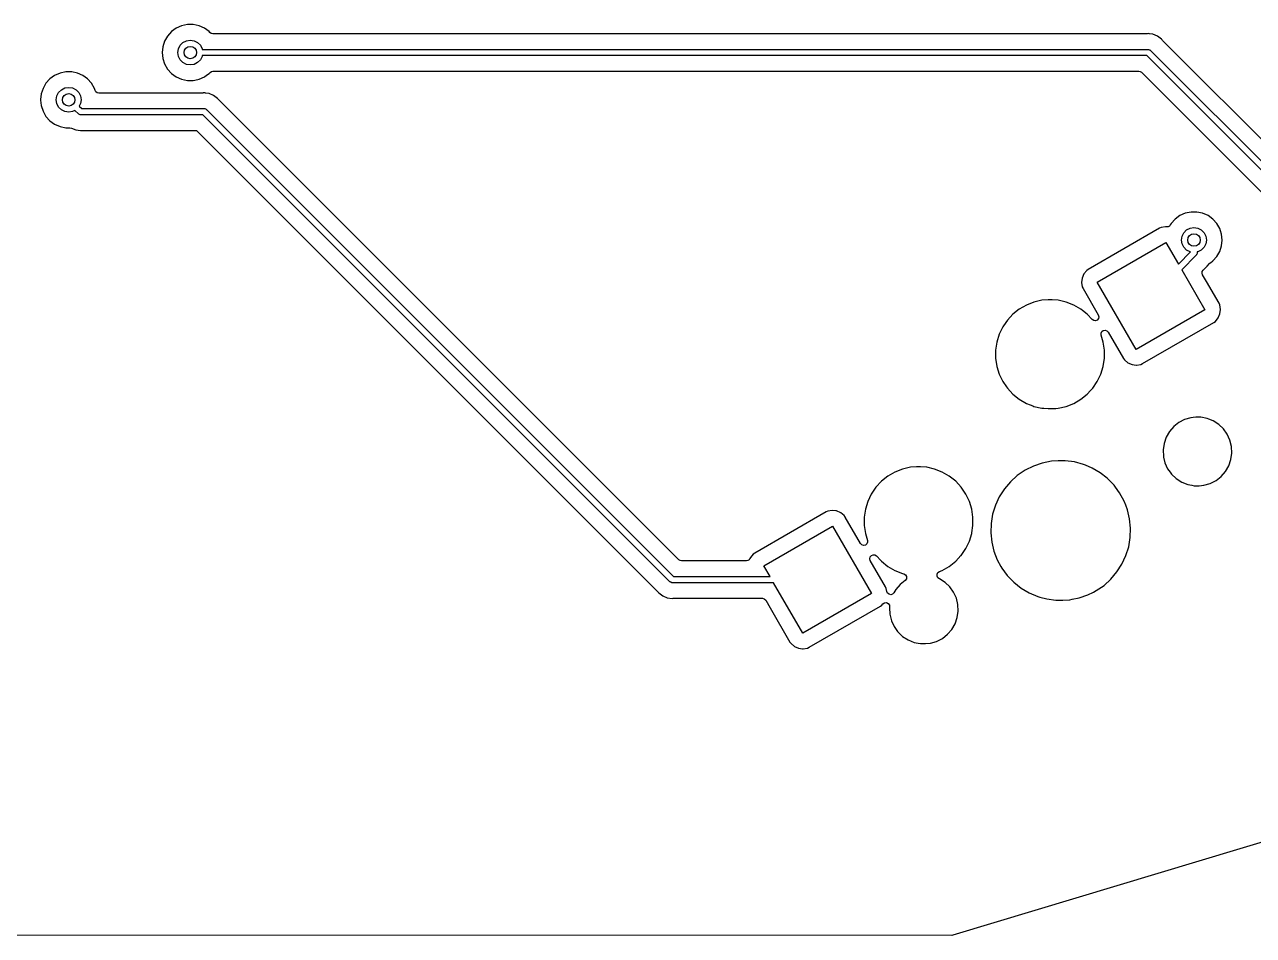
# Model space of a CAD drawing. Extents: x 41 to 271, y -133 to -23.
# Drawn here: x 156.02 to 195.54, y -132.67 to -103.37 of the extents above; entities that cross this region are included whole.
import ezdxf

# ---------------------------------------------------------------- set-up
doc = ezdxf.new("R2010")
doc.units = 0
doc.layers.add('BLACK', color=7, linetype='CONTINUOUS')

msp = doc.modelspace()

# ---------------------------------------------------------------- linework, layer by layer
at = {"layer": 'BLACK', "linetype": 'CONTINUOUS'}
for p, q in [((160.897, -103.486), (160.744, -103.597)), ((161.07, -103.409), (160.897, -103.486)), ((161.255, -103.37), (161.07, -103.409)), ((161.445, -103.37), (161.255, -103.37)), ((161.255, -103.37), (161.255, -103.37)), ((161.63, -103.409), (161.445, -103.37)), ((161.445, -103.37), (161.445, -103.37)), ((161.803, -103.486), (161.63, -103.409)), ((161.956, -103.597), (161.803, -103.486)), ((160.523, -103.902), (160.464, -104.082)), ((160.617, -103.738), (160.523, -103.902)), ((160.744, -103.597), (160.617, -103.738)), ((161.115, -103.946), (161.226, -103.89)), ((161.226, -103.89), (161.35, -103.87)), ((161.35, -103.87), (161.474, -103.89)), ((161.474, -103.89), (161.585, -103.946)), ((161.982, -103.626), (161.956, -103.597)), ((162.024, -103.657), (161.982, -103.626)), ((162.074, -103.667), (162.024, -103.657)), ((192.108, -103.667), (162.074, -103.667)), ((192.124, -103.666), (192.108, -103.667)), ((192.127, -103.666), (192.124, -103.666)), ((192.155, -103.662), (192.127, -103.666)), ((192.19, -103.667), (192.155, -103.662)), ((192.195, -103.667), (192.19, -103.667)), ((192.312, -103.683), (192.195, -103.667)), ((192.458, -103.743), (192.312, -103.683)), ((192.584, -103.84), (192.458, -103.743)), ((192.603, -103.865), (192.584, -103.84)), ((192.613, -103.877), (192.603, -103.865)), ((197.126, -108.389), (192.613, -103.877)), ((160.464, -104.082), (160.445, -104.27)), ((160.445, -104.27), (160.464, -104.458)), ((160.95, -104.27), (160.97, -104.146)), ((160.97, -104.394), (160.95, -104.27)), ((160.97, -104.146), (161.026, -104.035)), ((161.026, -104.035), (161.115, -103.946)), ((161.585, -103.946), (161.674, -104.035)), ((161.674, -104.035), (161.73, -104.146)), ((161.73, -104.146), (161.734, -104.168)), ((161.734, -104.168), (192.155, -104.168)), ((192.155, -104.168), (192.163, -104.17)), ((192.163, -104.17), (192.171, -104.169)), ((192.171, -104.169), (192.192, -104.18)), ((192.192, -104.18), (192.214, -104.187)), ((192.214, -104.187), (192.219, -104.194)), ((192.219, -104.194), (192.226, -104.197)), ((192.226, -104.197), (201.872, -113.843)), ((160.464, -104.458), (160.523, -104.638)), ((160.523, -104.638), (160.617, -104.802)), ((161.026, -104.505), (160.97, -104.394)), ((161.115, -104.594), (161.026, -104.505)), ((161.226, -104.65), (161.115, -104.594)), ((161.35, -104.67), (161.226, -104.65)), ((161.474, -104.65), (161.35, -104.67)), ((161.585, -104.594), (161.474, -104.65)), ((161.674, -104.505), (161.585, -104.594)), ((161.73, -104.394), (161.674, -104.505)), ((161.734, -104.368), (161.73, -104.394)), ((192.114, -104.368), (161.734, -104.368)), ((201.679, -113.933), (192.114, -104.368)), ((156.834, -105.117), (156.707, -105.258)), ((156.987, -105.006), (156.834, -105.117)), ((157.16, -104.929), (156.987, -105.006)), ((157.345, -104.889), (157.16, -104.929)), ((157.535, -104.889), (157.345, -104.889)), ((157.345, -104.889), (157.345, -104.889)), ((157.72, -104.929), (157.535, -104.889)), ((157.535, -104.889), (157.535, -104.889)), ((157.893, -105.006), (157.72, -104.929)), ((158.046, -105.117), (157.893, -105.006)), ((158.173, -105.258), (158.046, -105.117)), ((160.617, -104.802), (160.744, -104.943)), ((160.744, -104.943), (160.897, -105.054)), ((160.897, -105.054), (161.07, -105.131)), ((161.63, -105.131), (161.803, -105.054)), ((161.803, -105.054), (161.875, -105.001)), ((161.875, -105.001), (161.956, -104.943)), ((161.956, -104.943), (161.986, -104.91)), ((161.986, -104.91), (162.028, -104.879)), ((162.028, -104.879), (162.078, -104.868)), ((162.078, -104.868), (191.855, -104.868)), ((191.855, -104.868), (191.903, -104.878)), ((191.903, -104.878), (191.943, -104.905)), ((191.943, -104.905), (200.711, -113.673)), ((156.613, -105.422), (156.554, -105.602)), ((156.707, -105.258), (156.613, -105.422)), ((157.116, -105.555), (157.205, -105.466)), ((157.205, -105.466), (157.316, -105.41)), ((157.316, -105.41), (157.44, -105.39)), ((157.44, -105.39), (157.564, -105.41)), ((157.564, -105.41), (157.675, -105.466)), ((157.675, -105.466), (157.764, -105.555)), ((158.267, -105.422), (158.173, -105.258)), ((158.288, -105.486), (158.267, -105.422)), ((158.314, -105.53), (158.288, -105.486)), ((161.07, -105.131), (161.255, -105.17)), ((161.255, -105.17), (161.255, -105.17)), ((161.255, -105.17), (161.445, -105.17)), ((161.445, -105.17), (161.591, -105.139)), ((161.445, -105.17), (161.445, -105.17)), ((161.591, -105.139), (161.63, -105.131)), ((156.536, -105.775), (156.535, -105.79)), ((156.535, -105.79), (156.535, -105.797)), ((156.535, -105.797), (156.554, -105.978)), ((156.554, -105.602), (156.536, -105.775)), ((157.04, -105.79), (157.06, -105.666)), ((157.06, -105.914), (157.04, -105.79)), ((157.06, -105.666), (157.116, -105.555)), ((157.116, -106.025), (157.06, -105.914)), ((157.764, -105.555), (157.82, -105.666)), ((157.82, -105.914), (157.781, -105.99)), ((157.82, -105.666), (157.84, -105.79)), ((157.84, -105.79), (157.82, -105.914)), ((158.356, -105.561), (158.314, -105.53)), ((158.406, -105.572), (158.356, -105.561)), ((159.169, -105.572), (158.406, -105.572)), ((161.751, -105.572), (159.169, -105.572)), ((161.767, -105.57), (161.751, -105.572)), ((161.77, -105.57), (161.767, -105.57)), ((161.798, -105.566), (161.77, -105.57)), ((161.833, -105.571), (161.798, -105.566)), ((161.837, -105.572), (161.833, -105.571)), ((161.955, -105.587), (161.837, -105.572)), ((162.101, -105.647), (161.955, -105.587)), ((162.226, -105.744), (162.101, -105.647)), ((162.246, -105.769), (162.226, -105.744)), ((162.256, -105.781), (162.246, -105.769)), ((170.58, -114.105), (162.256, -105.781)), ((156.554, -105.978), (156.613, -106.158)), ((156.613, -106.158), (156.707, -106.322)), ((157.205, -106.114), (157.116, -106.025)), ((157.316, -106.17), (157.205, -106.114)), ((157.44, -106.19), (157.316, -106.17)), ((157.564, -106.17), (157.44, -106.19)), ((157.64, -106.131), (157.564, -106.17)), ((157.751, -106.243), (157.64, -106.131)), ((157.758, -106.246), (157.751, -106.243)), ((157.763, -106.253), (157.758, -106.246)), ((157.785, -106.26), (157.763, -106.253)), ((157.781, -105.99), (157.863, -106.072)), ((157.806, -106.271), (157.785, -106.26)), ((157.814, -106.27), (157.806, -106.271)), ((157.822, -106.272), (157.814, -106.27)), ((159.13, -106.272), (157.822, -106.272)), ((157.863, -106.072), (159.13, -106.072)), ((159.13, -106.072), (161.798, -106.072)), ((161.757, -106.272), (159.13, -106.272)), ((176.778, -121.294), (161.757, -106.272)), ((161.798, -106.072), (161.806, -106.074)), ((161.806, -106.074), (161.814, -106.073)), ((161.814, -106.073), (161.835, -106.084)), ((161.835, -106.084), (161.857, -106.091)), ((161.857, -106.091), (161.862, -106.098)), ((161.862, -106.098), (161.869, -106.101)), ((161.869, -106.101), (176.89, -121.123)), ((156.707, -106.322), (156.834, -106.463)), ((156.834, -106.463), (156.987, -106.574)), ((156.987, -106.574), (157.16, -106.651)), ((157.16, -106.651), (157.345, -106.691)), ((157.345, -106.691), (157.345, -106.691)), ((157.345, -106.691), (157.48, -106.691)), ((157.48, -106.691), (157.527, -106.7)), ((157.527, -106.7), (157.665, -106.757)), ((157.665, -106.757), (157.822, -106.778)), ((157.822, -106.778), (157.853, -106.774)), ((157.853, -106.774), (157.869, -106.772)), ((157.869, -106.772), (159.091, -106.772)), ((159.091, -106.772), (159.169, -106.772)), ((159.169, -106.772), (161.498, -106.772)), ((161.498, -106.772), (161.545, -106.782)), ((161.545, -106.782), (161.586, -106.809)), ((161.586, -106.809), (176.391, -121.614)), ((193.35, -109.439), (193.177, -109.516)), ((193.535, -109.399), (193.35, -109.439)), ((193.725, -109.399), (193.535, -109.399)), ((193.535, -109.399), (193.535, -109.399)), ((193.91, -109.439), (193.725, -109.399)), ((193.725, -109.399), (193.725, -109.399)), ((194.083, -109.516), (193.91, -109.439)), ((192.838, -109.851), (192.796, -109.873)), ((192.87, -109.815), (192.838, -109.851)), ((192.897, -109.768), (192.87, -109.815)), ((193.024, -109.627), (192.897, -109.768)), ((193.177, -109.516), (193.024, -109.627)), ((194.236, -109.627), (194.083, -109.516)), ((194.363, -109.768), (194.236, -109.627)), ((194.457, -109.932), (194.363, -109.768)), ((192.52, -109.921), (190.229, -111.244)), ((192.575, -109.897), (192.52, -109.921)), ((192.717, -109.873), (192.575, -109.897)), ((192.748, -109.876), (192.717, -109.873)), ((192.796, -109.873), (192.748, -109.876)), ((193.23, -110.3), (193.25, -110.176)), ((193.25, -110.176), (193.306, -110.065)), ((193.306, -110.065), (193.395, -109.976)), ((193.395, -109.976), (193.506, -109.92)), ((193.506, -109.92), (193.63, -109.9)), ((193.63, -109.9), (193.754, -109.92)), ((193.754, -109.92), (193.865, -109.976)), ((193.865, -109.976), (193.954, -110.065)), ((193.954, -110.065), (194.01, -110.176)), ((194.01, -110.176), (194.03, -110.3)), ((194.482, -110.009), (194.457, -109.932)), ((194.516, -110.112), (194.482, -110.009)), ((194.535, -110.3), (194.516, -110.112)), ((190.521, -111.653), (192.729, -110.378)), ((192.729, -110.378), (193.131, -111.075)), ((193.25, -110.424), (193.23, -110.3)), ((193.306, -110.535), (193.25, -110.424)), ((193.395, -110.624), (193.306, -110.535)), ((193.506, -110.68), (193.395, -110.624)), ((193.865, -110.624), (193.754, -110.68)), ((193.954, -110.535), (193.865, -110.624)), ((194.01, -110.424), (193.954, -110.535)), ((194.03, -110.3), (194.01, -110.424)), ((194.457, -110.668), (194.516, -110.488)), ((194.516, -110.488), (194.535, -110.3)), ((193.131, -111.075), (193.524, -110.683)), ((193.701, -110.789), (193.235, -111.255)), ((193.524, -110.683), (193.506, -110.68)), ((193.704, -110.782), (193.701, -110.789)), ((193.711, -110.777), (193.704, -110.782)), ((193.718, -110.755), (193.711, -110.777)), ((193.729, -110.734), (193.718, -110.755)), ((193.73, -110.718), (193.728, -110.726)), ((193.728, -110.726), (193.729, -110.734)), ((193.754, -110.68), (193.73, -110.684)), ((193.73, -110.684), (193.73, -110.718)), ((194.125, -111.06), (194.15, -111.035)), ((194.15, -111.035), (194.159, -111.029)), ((194.159, -111.029), (194.236, -110.973)), ((194.236, -110.973), (194.363, -110.832)), ((194.363, -110.832), (194.457, -110.668)), ((190.089, -111.39), (190.032, -111.522)), ((190.18, -111.279), (190.089, -111.39)), ((190.089, -111.39), (190.089, -111.39)), ((190.089, -111.39), (190.089, -111.39)), ((190.229, -111.244), (190.18, -111.279)), ((193.235, -111.255), (193.979, -112.543)), ((193.892, -111.368), (193.899, -111.315)), ((193.908, -111.419), (193.892, -111.368)), ((193.899, -111.315), (193.928, -111.27)), ((194.03, -111.631), (193.908, -111.419)), ((193.928, -111.27), (194.021, -111.176)), ((194.021, -111.176), (194.033, -111.166)), ((194.033, -111.166), (194.058, -111.146)), ((194.058, -111.146), (194.125, -111.06)), ((190.032, -111.522), (190.015, -111.665)), ((190.015, -111.665), (190.039, -111.807)), ((190.032, -111.522), (190.032, -111.522)), ((190.032, -111.522), (190.032, -111.522)), ((190.039, -111.807), (190.063, -111.862)), ((191.771, -113.818), (190.521, -111.653)), ((194.436, -112.335), (194.03, -111.631)), ((188.741, -112.238), (188.485, -112.296)), ((188.937, -112.223), (188.741, -112.238)), ((189.068, -112.223), (188.937, -112.223)), ((188.937, -112.223), (188.937, -112.223)), ((189.264, -112.238), (189.068, -112.223)), ((189.068, -112.223), (189.068, -112.223)), ((189.52, -112.296), (189.264, -112.238)), ((190.063, -111.862), (190.554, -112.712)), ((188.013, -112.523), (187.808, -112.687)), ((188.241, -112.392), (188.013, -112.523)), ((188.485, -112.296), (188.241, -112.392)), ((189.764, -112.392), (189.52, -112.296)), ((189.991, -112.523), (189.764, -112.392)), ((190.042, -112.564), (189.991, -112.523)), ((190.196, -112.687), (190.042, -112.564)), ((193.979, -112.543), (191.771, -113.818)), ((194.461, -112.389), (194.436, -112.335)), ((194.484, -112.531), (194.461, -112.389)), ((194.467, -112.674), (194.484, -112.531)), ((187.579, -112.953), (187.482, -113.096)), ((187.63, -112.879), (187.579, -112.953)), ((187.808, -112.687), (187.63, -112.879)), ((190.356, -112.858), (190.196, -112.687)), ((190.196, -112.687), (190.196, -112.687)), ((190.196, -112.687), (190.196, -112.687)), ((190.406, -112.891), (190.356, -112.858)), ((190.465, -112.897), (190.406, -112.891)), ((190.52, -112.874), (190.465, -112.897)), ((190.558, -112.828), (190.52, -112.874)), ((190.554, -112.712), (190.571, -112.769)), ((190.571, -112.769), (190.558, -112.828)), ((191.979, -114.276), (194.271, -112.953)), ((194.271, -112.953), (194.319, -112.918)), ((194.319, -112.918), (194.411, -112.807)), ((194.411, -112.807), (194.467, -112.674)), ((187.368, -113.332), (187.291, -113.583)), ((187.482, -113.096), (187.368, -113.332)), ((190.641, -113.299), (190.666, -113.245)), ((190.644, -113.359), (190.641, -113.299)), ((190.714, -113.583), (190.644, -113.359)), ((190.666, -113.245), (190.713, -113.208)), ((190.713, -113.208), (190.772, -113.198)), ((190.772, -113.198), (190.829, -113.217)), ((190.829, -113.217), (190.87, -113.26)), ((190.87, -113.26), (191.361, -114.11)), ((187.291, -113.583), (187.252, -113.842)), ((190.753, -113.842), (190.714, -113.583)), ((173.525, -117.05), (170.58, -114.105)), ((187.252, -113.842), (187.252, -114.105)), ((187.252, -114.105), (187.291, -114.364)), ((190.714, -114.364), (190.753, -114.105)), ((190.753, -114.105), (190.753, -113.842)), ((191.361, -114.11), (191.396, -114.158)), ((191.396, -114.158), (191.507, -114.25)), ((187.291, -114.364), (187.368, -114.615)), ((187.368, -114.615), (187.482, -114.851)), ((190.522, -114.851), (190.636, -114.615)), ((190.636, -114.615), (190.714, -114.364)), ((191.507, -114.25), (191.507, -114.25)), ((191.507, -114.25), (191.507, -114.25)), ((191.507, -114.25), (191.64, -114.307)), ((191.64, -114.307), (191.769, -114.322)), ((191.769, -114.322), (191.783, -114.324)), ((191.783, -114.324), (191.925, -114.3)), ((191.783, -114.324), (191.783, -114.324)), ((191.783, -114.324), (191.783, -114.324)), ((191.925, -114.3), (191.979, -114.276)), ((187.482, -114.851), (187.598, -115.021)), ((190.375, -115.068), (190.522, -114.851)), ((187.598, -115.021), (187.63, -115.068)), ((187.63, -115.068), (187.808, -115.26)), ((187.808, -115.26), (187.808, -115.26)), ((187.808, -115.26), (188.013, -115.424)), ((189.991, -115.424), (190.196, -115.26)), ((190.196, -115.26), (190.306, -115.141)), ((190.306, -115.141), (190.375, -115.068)), ((190.375, -115.068), (190.375, -115.068)), ((190.375, -115.068), (190.375, -115.068)), ((188.013, -115.424), (188.241, -115.555)), ((188.241, -115.555), (188.366, -115.604)), ((188.366, -115.604), (188.446, -115.636)), ((188.446, -115.636), (188.485, -115.651)), ((188.485, -115.651), (188.741, -115.709)), ((188.741, -115.709), (188.797, -115.713)), ((188.797, -115.713), (188.937, -115.724)), ((188.937, -115.724), (188.937, -115.724)), ((188.937, -115.724), (189.068, -115.724)), ((189.068, -115.724), (189.19, -115.715)), ((189.068, -115.724), (189.068, -115.724)), ((189.19, -115.715), (189.264, -115.709)), ((189.264, -115.709), (189.52, -115.651)), ((189.52, -115.651), (189.764, -115.555)), ((189.764, -115.555), (189.991, -115.424)), ((193.144, -116.172), (192.978, -116.302)), ((193.331, -116.076), (193.144, -116.172)), ((193.533, -116.016), (193.331, -116.076)), ((193.602, -116.01), (193.533, -116.016)), ((193.689, -116.001), (193.602, -116.01)), ((193.847, -116.001), (193.689, -116.001)), ((194.054, -116.041), (193.847, -116.001)), ((193.847, -116.001), (193.847, -116.001)), ((194.103, -116.061), (194.054, -116.041)), ((194.054, -116.041), (194.054, -116.041)), ((194.054, -116.041), (194.054, -116.041)), ((194.249, -116.119), (194.103, -116.061)), ((194.426, -116.233), (194.249, -116.119)), ((192.841, -116.461), (192.735, -116.643)), ((192.978, -116.302), (192.841, -116.461)), ((194.578, -116.378), (194.426, -116.233)), ((194.426, -116.233), (194.426, -116.233)), ((194.426, -116.233), (194.426, -116.233)), ((194.7, -116.55), (194.578, -116.378)), ((194.578, -116.378), (194.578, -116.378)), ((194.787, -116.741), (194.7, -116.55)), ((194.7, -116.55), (194.7, -116.55)), ((194.7, -116.55), (194.7, -116.55)), ((192.667, -116.842), (192.637, -117.05)), ((192.735, -116.643), (192.667, -116.842)), ((194.837, -116.945), (194.787, -116.741)), ((194.847, -117.155), (194.837, -116.945)), ((177.061, -120.586), (173.525, -117.05)), ((192.637, -117.05), (192.647, -117.26)), ((192.647, -117.26), (192.654, -117.289)), ((192.654, -117.289), (192.696, -117.465)), ((194.748, -117.562), (194.817, -117.364)), ((194.817, -117.364), (194.847, -117.155)), ((184.011, -117.766), (183.784, -117.898)), ((184.256, -117.671), (184.011, -117.766)), ((184.511, -117.612), (184.256, -117.671)), ((184.707, -117.598), (184.511, -117.612)), ((184.838, -117.598), (184.707, -117.598)), ((184.707, -117.598), (184.707, -117.598)), ((185.035, -117.612), (184.838, -117.598)), ((184.838, -117.598), (184.838, -117.598)), ((185.29, -117.671), (185.035, -117.612)), ((185.535, -117.766), (185.29, -117.671)), ((185.762, -117.898), (185.535, -117.766)), ((188.196, -117.707), (187.948, -117.877)), ((188.464, -117.572), (188.196, -117.707)), ((188.748, -117.473), (188.464, -117.572)), ((189.043, -117.413), (188.748, -117.473)), ((189.267, -117.398), (189.043, -117.413)), ((189.493, -117.398), (189.267, -117.398)), ((189.267, -117.398), (189.267, -117.398)), ((189.791, -117.438), (189.493, -117.398)), ((190.08, -117.518), (189.791, -117.438)), ((189.791, -117.438), (189.791, -117.438)), ((189.791, -117.438), (189.791, -117.438)), ((190.14, -117.543), (190.08, -117.518)), ((190.357, -117.635), (190.14, -117.543)), ((190.486, -117.712), (190.357, -117.635)), ((190.616, -117.788), (190.486, -117.712)), ((192.696, -117.465), (192.741, -117.562)), ((192.741, -117.562), (192.784, -117.656)), ((192.784, -117.656), (192.862, -117.766)), ((192.862, -117.766), (192.906, -117.827)), ((194.505, -117.903), (194.643, -117.745)), ((194.643, -117.745), (194.748, -117.562)), ((183.579, -118.061), (183.401, -118.254)), ((183.784, -117.898), (183.579, -118.061)), ((185.967, -118.061), (185.762, -117.898)), ((185.762, -117.898), (185.762, -117.898)), ((186.145, -118.254), (185.967, -118.061)), ((185.967, -118.061), (185.967, -118.061)), ((185.967, -118.061), (185.967, -118.061)), ((187.726, -118.079), (187.532, -118.308)), ((187.948, -117.877), (187.726, -118.079)), ((190.838, -117.964), (190.616, -117.788)), ((190.851, -117.974), (190.838, -117.964)), ((191.06, -118.19), (190.851, -117.974)), ((192.906, -117.827), (193.058, -117.972)), ((193.058, -117.972), (193.058, -117.972)), ((193.058, -117.972), (193.058, -117.972)), ((193.058, -117.972), (193.235, -118.086)), ((193.235, -118.086), (193.235, -118.086)), ((193.235, -118.086), (193.43, -118.164)), ((193.43, -118.164), (193.559, -118.189)), ((193.951, -118.189), (194.153, -118.13)), ((194.153, -118.13), (194.34, -118.034)), ((194.34, -118.034), (194.505, -117.903)), ((183.253, -118.47), (183.139, -118.707)), ((183.401, -118.254), (183.253, -118.47)), ((186.293, -118.47), (186.145, -118.254)), ((186.145, -118.254), (186.145, -118.254)), ((186.145, -118.254), (186.145, -118.254)), ((186.407, -118.707), (186.293, -118.47)), ((187.37, -118.562), (187.243, -118.834)), ((187.532, -118.308), (187.37, -118.562)), ((191.107, -118.254), (191.06, -118.19)), ((191.239, -118.432), (191.107, -118.254)), ((191.383, -118.696), (191.239, -118.432)), ((193.559, -118.189), (193.637, -118.204)), ((193.637, -118.204), (193.637, -118.204)), ((193.637, -118.204), (193.794, -118.204)), ((193.794, -118.204), (193.951, -118.189)), ((193.794, -118.204), (193.794, -118.204)), ((183.062, -118.957), (183.022, -119.217)), ((183.139, -118.707), (183.062, -118.957)), ((186.484, -118.957), (186.407, -118.707)), ((186.523, -119.217), (186.484, -118.957)), ((187.243, -118.834), (187.154, -119.121)), ((191.436, -118.834), (191.383, -118.696)), ((191.491, -118.976), (191.436, -118.834)), ((181.796, -119.046), (179.504, -120.368)), ((181.851, -119.021), (181.796, -119.046)), ((181.993, -118.997), (181.851, -119.021)), ((182.108, -119.011), (181.993, -118.997)), ((182.135, -119.015), (182.108, -119.011)), ((182.268, -119.071), (182.135, -119.015)), ((182.379, -119.163), (182.268, -119.071)), ((182.268, -119.071), (182.268, -119.071)), ((182.411, -119.208), (182.379, -119.163)), ((182.379, -119.163), (182.379, -119.163)), ((182.414, -119.211), (182.411, -119.208)), ((182.905, -120.061), (182.414, -119.211)), ((183.022, -119.217), (183.022, -119.479)), ((186.523, -119.479), (186.523, -119.217)), ((187.154, -119.121), (187.104, -119.418)), ((191.561, -119.269), (191.491, -118.976)), ((191.591, -119.568), (191.561, -119.269)), ((179.796, -120.778), (182.005, -119.503)), ((182.005, -119.503), (183.255, -121.668)), ((183.022, -119.479), (183.062, -119.739)), ((183.062, -119.739), (183.131, -119.963)), ((186.407, -119.989), (186.484, -119.739)), ((186.484, -119.739), (186.487, -119.718)), ((186.487, -119.718), (186.523, -119.479)), ((187.104, -119.418), (187.094, -119.718)), ((187.094, -119.718), (187.124, -120.017)), ((191.581, -119.868), (191.591, -119.568)), ((182.946, -120.104), (182.905, -120.061)), ((183.003, -120.123), (182.946, -120.104)), ((183.062, -120.113), (183.003, -120.123)), ((183.109, -120.077), (183.062, -120.113)), ((183.134, -120.022), (183.109, -120.077)), ((183.131, -119.963), (183.134, -120.022)), ((186.293, -120.226), (186.407, -119.989)), ((187.124, -120.017), (187.194, -120.309)), ((191.531, -120.164), (191.581, -119.868)), ((179.364, -120.515), (179.35, -120.547)), ((179.456, -120.404), (179.364, -120.515)), ((179.504, -120.368), (179.456, -120.404)), ((183.205, -120.552), (183.217, -120.493)), ((183.217, -120.493), (183.255, -120.447)), ((183.255, -120.447), (183.31, -120.425)), ((183.31, -120.425), (183.37, -120.43)), ((183.37, -120.43), (183.419, -120.463)), ((183.419, -120.463), (183.559, -120.613)), ((185.967, -120.635), (186.137, -120.451)), ((186.137, -120.451), (186.145, -120.443)), ((186.145, -120.443), (186.293, -120.226)), ((186.145, -120.443), (186.145, -120.443)), ((186.145, -120.443), (186.145, -120.443)), ((187.194, -120.309), (187.302, -120.59)), ((191.315, -120.724), (191.442, -120.451)), ((191.442, -120.451), (191.531, -120.164)), ((177.102, -120.613), (177.061, -120.586)), ((177.149, -120.623), (177.102, -120.613)), ((179.237, -120.623), (177.149, -120.623)), ((179.284, -120.613), (179.237, -120.623)), ((179.323, -120.587), (179.284, -120.613)), ((179.35, -120.547), (179.323, -120.587)), ((179.995, -121.123), (179.796, -120.778)), ((183.221, -120.609), (183.205, -120.552)), ((183.712, -121.459), (183.221, -120.609)), ((183.559, -120.613), (183.579, -120.635)), ((183.579, -120.635), (183.784, -120.798)), ((183.784, -120.798), (184.011, -120.93)), ((184.011, -120.93), (184.256, -121.025)), ((185.443, -120.966), (185.535, -120.93)), ((185.535, -120.93), (185.762, -120.798)), ((185.762, -120.798), (185.967, -120.635)), ((187.302, -120.59), (187.417, -120.798)), ((187.417, -120.798), (187.446, -120.853)), ((187.446, -120.853), (187.625, -121.095)), ((191.153, -120.977), (191.315, -120.724)), ((176.786, -121.297), (176.778, -121.294)), ((176.79, -121.304), (176.786, -121.297)), ((176.813, -121.311), (176.79, -121.304)), ((176.833, -121.322), (176.813, -121.311)), ((176.841, -121.321), (176.833, -121.322)), ((176.849, -121.323), (176.841, -121.321)), ((180.111, -121.323), (176.849, -121.323)), ((176.89, -121.123), (179.995, -121.123)), ((181.046, -122.943), (180.111, -121.323)), ((184.344, -121.253), (184.18, -121.382)), ((184.256, -121.025), (184.295, -121.034)), ((184.295, -121.034), (184.355, -121.068)), ((184.384, -121.197), (184.344, -121.253)), ((184.355, -121.068), (184.388, -121.128)), ((184.388, -121.128), (184.384, -121.197)), ((185.368, -121.051), (185.395, -120.999)), ((185.368, -121.11), (185.368, -121.051)), ((185.394, -121.162), (185.368, -121.11)), ((185.442, -121.196), (185.394, -121.162)), ((185.395, -120.999), (185.443, -120.966)), ((185.45, -121.199), (185.442, -121.196)), ((185.627, -121.313), (185.45, -121.199)), ((185.779, -121.458), (185.627, -121.313)), ((185.627, -121.313), (185.627, -121.313)), ((185.627, -121.313), (185.627, -121.313)), ((187.625, -121.095), (187.834, -121.311)), ((187.834, -121.311), (188.069, -121.497)), ((190.737, -121.408), (190.959, -121.207)), ((190.959, -121.207), (191.153, -120.977)), ((176.391, -121.614), (176.402, -121.626)), ((176.402, -121.626), (176.421, -121.651)), ((176.421, -121.651), (176.502, -121.714)), ((176.502, -121.714), (176.502, -121.714)), ((176.502, -121.714), (176.546, -121.748)), ((183.255, -121.668), (181.046, -122.943)), ((183.736, -121.514), (183.712, -121.459)), ((183.751, -121.605), (183.736, -121.514)), ((183.776, -121.66), (183.751, -121.605)), ((183.823, -121.697), (183.776, -121.66)), ((183.882, -121.708), (183.823, -121.697)), ((183.939, -121.689), (183.882, -121.708)), ((183.981, -121.646), (183.939, -121.689)), ((184.042, -121.541), (183.981, -121.646)), ((184.18, -121.382), (184.042, -121.541)), ((185.901, -121.63), (185.779, -121.458)), ((185.779, -121.458), (185.779, -121.458)), ((185.989, -121.821), (185.901, -121.63)), ((185.901, -121.63), (185.901, -121.63)), ((185.901, -121.63), (185.901, -121.63)), ((188.069, -121.497), (188.328, -121.65)), ((188.328, -121.65), (188.605, -121.768)), ((189.937, -121.812), (190.221, -121.714)), ((190.221, -121.714), (190.394, -121.626)), ((190.394, -121.626), (190.489, -121.578)), ((190.489, -121.578), (190.737, -121.408)), ((190.489, -121.578), (190.489, -121.578)), ((176.546, -121.748), (176.692, -121.808)), ((176.692, -121.808), (176.849, -121.829)), ((176.849, -121.829), (176.88, -121.825)), ((176.88, -121.825), (176.897, -121.824)), ((176.897, -121.824), (179.75, -121.824)), ((179.75, -121.824), (179.812, -121.84)), ((179.812, -121.84), (179.858, -121.886)), ((179.858, -121.886), (179.999, -122.13)), ((181.255, -123.4), (183.546, -122.078)), ((183.546, -122.078), (183.595, -122.042)), ((183.595, -122.042), (183.623, -122.008)), ((183.623, -122.008), (183.675, -121.97)), ((183.675, -121.97), (183.738, -121.964)), ((183.738, -121.964), (183.797, -121.99)), ((183.797, -121.99), (183.834, -122.041)), ((183.834, -122.041), (183.842, -122.104)), ((183.842, -122.104), (183.838, -122.13)), ((186.038, -122.025), (185.989, -121.821)), ((186.048, -122.235), (186.038, -122.025)), ((188.605, -121.768), (188.605, -121.768)), ((188.605, -121.768), (188.605, -121.768)), ((188.605, -121.768), (188.669, -121.785)), ((188.669, -121.785), (188.894, -121.847)), ((188.894, -121.847), (189.192, -121.887)), ((189.192, -121.887), (189.418, -121.887)), ((189.418, -121.887), (189.642, -121.872)), ((189.418, -121.887), (189.418, -121.887)), ((189.642, -121.872), (189.716, -121.857)), ((189.716, -121.857), (189.937, -121.812)), ((179.999, -122.13), (180.637, -123.235)), ((183.838, -122.13), (183.848, -122.34)), ((183.848, -122.34), (183.898, -122.545)), ((185.95, -122.642), (186.018, -122.444)), ((186.018, -122.444), (186.048, -122.235)), ((183.898, -122.545), (183.985, -122.736)), ((183.985, -122.736), (184.094, -122.889)), ((184.094, -122.889), (184.107, -122.907)), ((184.107, -122.907), (184.259, -123.052)), ((185.707, -122.983), (185.844, -122.825)), ((185.844, -122.825), (185.95, -122.642)), ((180.637, -123.235), (180.672, -123.283)), ((180.672, -123.283), (180.783, -123.375)), ((184.259, -123.052), (184.259, -123.052)), ((184.259, -123.052), (184.259, -123.052)), ((184.259, -123.052), (184.436, -123.166)), ((184.436, -123.166), (184.436, -123.166)), ((184.436, -123.166), (184.631, -123.244)), ((184.631, -123.244), (184.76, -123.269)), ((184.76, -123.269), (184.838, -123.284)), ((184.838, -123.284), (184.838, -123.284)), ((184.838, -123.284), (184.996, -123.284)), ((184.996, -123.284), (185.152, -123.269)), ((184.996, -123.284), (184.996, -123.284)), ((185.152, -123.269), (185.354, -123.21)), ((185.354, -123.21), (185.541, -123.114)), ((185.541, -123.114), (185.707, -122.983)), ((180.783, -123.375), (180.783, -123.375)), ((180.783, -123.375), (180.783, -123.375)), ((180.783, -123.375), (180.915, -123.431)), ((180.915, -123.431), (181.044, -123.447)), ((181.044, -123.447), (181.058, -123.449)), ((181.058, -123.449), (181.2, -123.425)), ((181.058, -123.449), (181.058, -123.449)), ((181.058, -123.449), (181.058, -123.449)), ((181.2, -123.425), (181.255, -123.4)), ((206.011, -126.602), (185.877, -132.664)), ((185.842, -132.669), (125.818, -132.66)), ((185.877, -132.664), (185.842, -132.669))]:
    msp.add_line(p, q, dxfattribs=at)
at = {"layer": 'BLACK'}
for centre in [(161.35, -104.27), (157.44, -105.79), (193.63, -110.3)]:
    msp.add_circle(centre, 0.2, dxfattribs=at)

doc.saveas('drawing.dxf')
